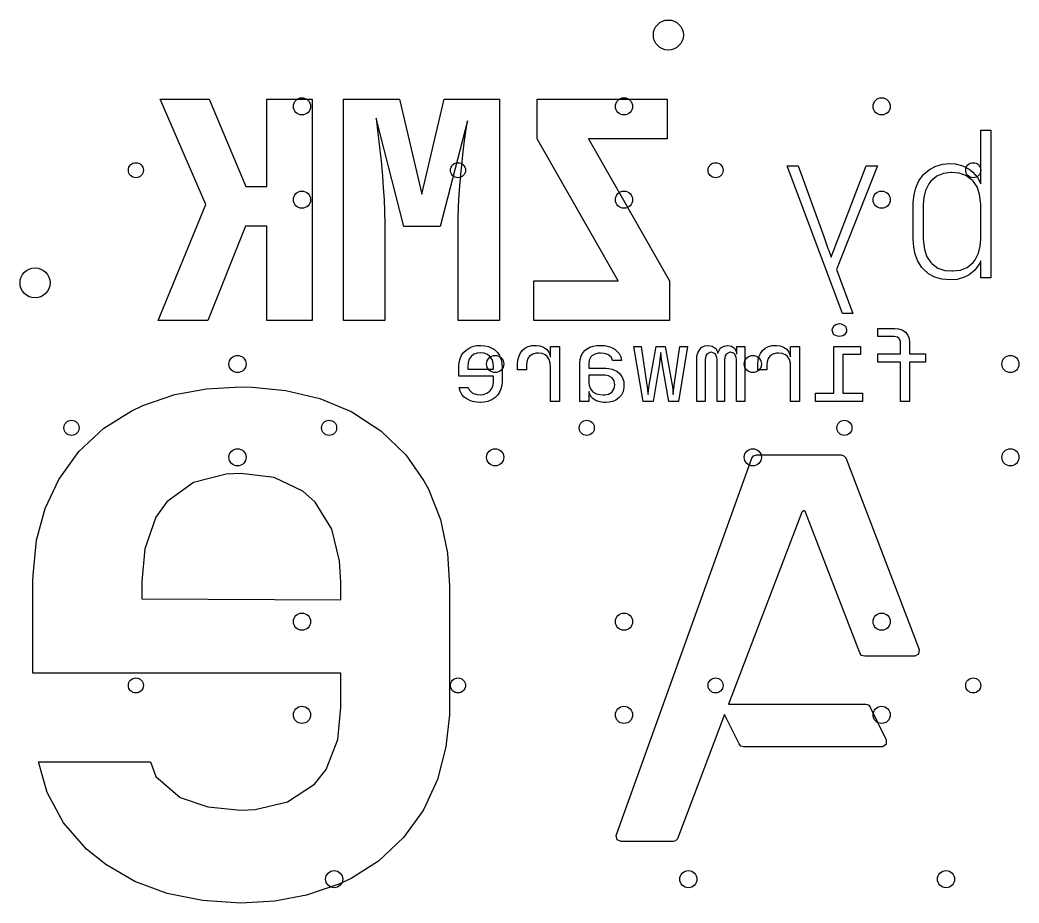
# Model space of a CAD drawing. Extents: x 0.7 to 11, y -6.1 to -1.6.
# Drawn here: x 0.685 to 3.433, y -4.04 to -1.61 of the extents above; entities that cross this region are included whole.
import ezdxf

# ---------------------------------------------------------------- set-up
doc = ezdxf.new("R2010")
doc.units = 0
doc.header["$MEASUREMENT"] = 0
doc.layers.add('BLACK', color=7, linetype='CONTINUOUS')

msp = doc.modelspace()

# ---------------------------------------------------------------- linework, layer by layer
at = {"layer": 'BLACK', "linetype": 'CONTINUOUS'}
for p, q in [((1.1966, -2.1179), (1.0704, -1.8281)), ((1.0704, -1.8281), (1.205, -1.8281)), ((1.205, -1.8281), (1.3062, -2.0682)), ((1.3645, -2.0682), (1.3645, -1.8281)), ((1.3645, -1.8281), (1.4891, -1.8281)), ((1.4891, -1.8281), (1.4891, -2.4374)), ((1.5751, -2.4374), (1.5751, -1.8281)), ((1.5751, -1.8281), (1.7288, -1.8281)), ((1.7288, -1.8281), (1.7903, -2.0892)), ((1.7903, -2.0892), (1.8517, -1.8281)), ((1.8517, -1.8281), (2.0037, -1.8281)), ((2.0037, -1.8281), (2.0037, -2.4374)), ((2.1072, -1.9375), (2.1072, -1.8281)), ((2.1072, -1.8281), (2.4653, -1.8281)), ((2.4653, -1.8281), (2.4653, -1.9375)), ((1.7412, -2.1786), (1.6648, -1.8808)), ((1.6648, -1.8808), (1.6679, -1.9055)), ((1.9158, -1.8881), (1.8409, -2.1786)), ((1.9116, -1.917), (1.9158, -1.8881)), ((1.6679, -1.9055), (1.6715, -1.9361)), ((1.9073, -1.9495), (1.9116, -1.917)), ((3.3276, -2.0614), (3.3276, -1.9131)), ((3.3276, -1.9131), (3.3553, -1.9131)), ((3.3553, -1.9131), (3.3553, -2.3193)), ((1.6715, -1.9361), (1.6751, -1.9687)), ((1.9036, -1.981), (1.9073, -1.9495)), ((2.3307, -2.3281), (2.1072, -1.9375)), ((2.4653, -1.9375), (2.2492, -1.9375)), ((2.2492, -1.9375), (2.4719, -2.3281)), ((1.6751, -1.9687), (1.6781, -1.9981)), ((1.6781, -1.9981), (1.6811, -2.0291)), ((1.9004, -2.0102), (1.9036, -1.981)), ((3.2236, -2.0069), (3.2429, -2.0054)), ((3.2429, -2.0054), (3.2578, -2.0064)), ((1.6811, -2.0291), (1.682, -2.0396)), ((1.8957, -2.0573), (1.8987, -2.0256)), ((1.8987, -2.0256), (1.9004, -2.0102)), ((2.9474, -2.4178), (2.7956, -2.0116)), ((2.7956, -2.0116), (2.8255, -2.0116)), ((2.8255, -2.0116), (2.8964, -2.2063)), ((3.0437, -2.0116), (2.9307, -2.2971)), ((2.9374, -2.2075), (3.0128, -2.0116)), ((3.0128, -2.0116), (3.0437, -2.0116)), ((3.1712, -2.0344), (3.1864, -2.0214)), ((3.1864, -2.0214), (3.2039, -2.0122)), ((3.2039, -2.0122), (3.2236, -2.0069)), ((3.2249, -2.0328), (3.2068, -2.0401)), ((3.2461, -2.0301), (3.2249, -2.0328)), ((3.2484, -2.03), (3.2461, -2.0301)), ((3.2683, -2.0319), (3.2484, -2.03)), ((3.2578, -2.0064), (3.2782, -2.0113)), ((3.2872, -2.0382), (3.2683, -2.0319)), ((3.2782, -2.0113), (3.296, -2.0205)), ((3.296, -2.0205), (3.3063, -2.0287)), ((3.3063, -2.0287), (3.3187, -2.0435)), ((1.682, -2.0396), (1.6845, -2.0717)), ((1.8934, -2.0899), (1.8957, -2.0573)), ((3.1489, -2.0721), (3.1575, -2.053)), ((3.1575, -2.053), (3.1695, -2.0363)), ((3.1695, -2.0363), (3.1712, -2.0344)), ((3.1846, -2.061), (3.1756, -2.079)), ((3.1906, -2.0533), (3.1846, -2.061)), ((3.2068, -2.0401), (3.1906, -2.0533)), ((3.3042, -2.0505), (3.2872, -2.0382)), ((3.3068, -2.0533), (3.3042, -2.0505)), ((3.3178, -2.0696), (3.3068, -2.0533)), ((3.3187, -2.0435), (3.3276, -2.0614)), ((1.3062, -2.0682), (1.3645, -2.0682)), ((1.6845, -2.0717), (1.6864, -2.1042)), ((3.1443, -2.0909), (3.1489, -2.0721)), ((3.1756, -2.079), (3.1711, -2.0983)), ((3.3247, -2.0894), (3.3178, -2.0696)), ((1.6864, -2.1042), (1.6878, -2.1372)), ((1.8916, -2.1234), (1.8934, -2.0899)), ((3.1421, -2.1177), (3.1422, -2.1115)), ((3.1422, -2.1115), (3.1443, -2.0909)), ((3.1711, -2.0983), (3.1698, -2.1178)), ((3.3274, -2.1102), (3.3247, -2.0894)), ((3.3276, -2.1178), (3.3274, -2.1102)), ((1.0653, -2.4374), (1.1966, -2.1179)), ((1.6878, -2.1372), (1.6886, -2.1708)), ((1.8905, -2.1577), (1.8916, -2.1234)), ((3.1421, -2.1178), (3.1421, -2.1177)), ((3.1421, -2.2137), (3.1421, -2.1178)), ((3.1698, -2.1178), (3.1698, -2.2135)), ((3.3276, -2.2135), (3.3276, -2.1178)), ((1.6886, -2.1708), (1.6889, -2.2047)), ((1.89, -2.1869), (1.8905, -2.1577)), ((1.3055, -2.1775), (1.2016, -2.4374)), ((1.3645, -2.1775), (1.3055, -2.1775)), ((1.3645, -2.4374), (1.3645, -2.1775)), ((1.8409, -2.1786), (1.7412, -2.1786)), ((1.8899, -2.2047), (1.89, -2.1869)), ((1.6889, -2.2047), (1.6889, -2.4374)), ((1.8899, -2.4374), (1.8899, -2.2047)), ((2.8964, -2.2063), (2.9009, -2.2195)), ((2.9009, -2.2195), (2.9076, -2.2385)), ((2.9302, -2.2261), (2.9374, -2.2075)), ((3.1434, -2.2349), (3.1421, -2.2137)), ((3.1698, -2.2135), (3.17, -2.221)), ((3.17, -2.221), (3.1727, -2.2417)), ((3.3263, -2.2329), (3.3276, -2.2135)), ((2.9076, -2.2385), (2.9095, -2.2442)), ((2.9095, -2.2442), (2.9163, -2.2628)), ((2.9184, -2.2569), (2.9253, -2.2388)), ((2.9253, -2.2388), (2.9302, -2.2261)), ((3.1473, -2.2541), (3.1434, -2.2349)), ((3.1727, -2.2417), (3.1796, -2.2614)), ((3.3127, -2.27), (3.3217, -2.252)), ((3.3217, -2.252), (3.3263, -2.2329)), ((2.9163, -2.2628), (2.9184, -2.2569)), ((3.155, -2.2738), (3.1473, -2.2541)), ((3.1662, -2.291), (3.155, -2.2738)), ((3.1796, -2.2614), (3.1906, -2.2777)), ((3.1906, -2.2777), (3.1932, -2.2805)), ((3.1932, -2.2805), (3.2101, -2.2927)), ((3.2902, -2.2908), (3.3066, -2.2777)), ((3.3066, -2.2777), (3.3127, -2.27)), ((3.3276, -2.2733), (3.3236, -2.282)), ((3.3276, -2.3193), (3.3276, -2.2733)), ((2.9307, -2.2971), (2.9756, -2.4178)), ((3.1695, -2.2949), (3.1662, -2.291)), ((3.1844, -2.3082), (3.1695, -2.2949)), ((3.2015, -2.3178), (3.1844, -2.3082)), ((3.2101, -2.2927), (3.2289, -2.299)), ((3.2289, -2.299), (3.2484, -2.3008)), ((3.2484, -2.3008), (3.2507, -2.3008)), ((3.2507, -2.3008), (3.2721, -2.2981)), ((3.2721, -2.2981), (3.2902, -2.2908)), ((3.3119, -2.2984), (3.296, -2.3115)), ((3.3236, -2.282), (3.3119, -2.2984)), ((2.0981, -2.4374), (2.0981, -2.3281)), ((2.0981, -2.3281), (2.3307, -2.3281)), ((2.4719, -2.3281), (2.4719, -2.4374)), ((3.221, -2.3235), (3.2015, -2.3178)), ((3.2429, -2.3254), (3.221, -2.3235)), ((3.2632, -2.3238), (3.2429, -2.3254)), ((3.2829, -2.3182), (3.2632, -2.3238)), ((3.296, -2.3115), (3.2829, -2.3182)), ((3.3553, -2.3193), (3.3276, -2.3193)), ((2.9756, -2.4178), (2.9474, -2.4178)), ((1.2016, -2.4374), (1.0653, -2.4374)), ((1.4891, -2.4374), (1.3645, -2.4374)), ((1.6889, -2.4374), (1.5751, -2.4374)), ((2.0037, -2.4374), (1.8899, -2.4374)), ((2.4719, -2.4374), (2.0981, -2.4374)), ((2.9291, -2.4476), (2.939, -2.4457)), ((2.939, -2.4457), (2.9443, -2.4462)), ((2.9194, -2.4636), (2.9198, -2.4593)), ((2.9219, -2.4731), (2.9194, -2.4636)), ((2.9198, -2.4593), (2.9246, -2.4506)), ((2.9246, -2.4763), (2.9219, -2.4731)), ((2.9246, -2.4506), (2.9291, -2.4476)), ((2.9443, -2.4462), (2.9533, -2.4506)), ((2.9533, -2.4506), (2.9563, -2.4543)), ((2.9581, -2.4679), (2.9533, -2.4763)), ((2.9563, -2.4543), (2.9585, -2.4636)), ((2.9585, -2.4636), (2.9581, -2.4679)), ((3.0449, -2.4813), (3.0449, -2.4587)), ((3.0449, -2.4587), (3.0893, -2.4587)), ((3.0893, -2.4587), (3.0917, -2.4587)), ((3.0917, -2.4587), (3.1019, -2.4599)), ((3.1019, -2.4599), (3.1116, -2.4631)), ((3.1116, -2.4631), (3.1204, -2.469)), ((3.1204, -2.469), (3.1268, -2.477)), ((2.9336, -2.4805), (2.9246, -2.4763)), ((2.939, -2.481), (2.9336, -2.4805)), ((2.9488, -2.4792), (2.939, -2.481)), ((2.9533, -2.4763), (2.9488, -2.4792)), ((3.0893, -2.4813), (3.0449, -2.4813)), ((3.0988, -2.483), (3.0893, -2.4813)), ((3.1024, -2.4853), (3.0988, -2.483)), ((3.1067, -2.4939), (3.1024, -2.4853)), ((3.1069, -2.4972), (3.1067, -2.4939)), ((3.1069, -2.5289), (3.1069, -2.4972)), ((3.1268, -2.477), (3.1306, -2.4868)), ((3.1306, -2.4868), (3.1317, -2.4972)), ((3.1317, -2.4972), (3.1317, -2.5289)), ((1.8998, -2.5328), (1.905, -2.5253)), ((1.905, -2.5253), (1.9121, -2.5183)), ((1.9121, -2.5183), (1.9206, -2.5127)), ((1.9206, -2.5127), (1.9231, -2.5114)), ((1.9231, -2.5114), (1.9322, -2.508)), ((1.9322, -2.508), (1.9421, -2.5061)), ((1.943, -2.5267), (1.9338, -2.5297)), ((1.9421, -2.5061), (1.9518, -2.5055)), ((1.9518, -2.5259), (1.943, -2.5267)), ((1.9518, -2.5055), (1.953, -2.5055)), ((1.9616, -2.5269), (1.9518, -2.5259)), ((1.953, -2.5055), (1.9636, -2.5064)), ((1.9714, -2.5305), (1.9616, -2.5269)), ((1.9636, -2.5064), (1.9734, -2.5087)), ((1.9734, -2.5087), (1.9831, -2.5128)), ((1.9831, -2.5128), (1.9909, -2.518)), ((1.9909, -2.518), (1.9981, -2.5251)), ((1.9981, -2.5251), (2.004, -2.5336)), ((2.0569, -2.5369), (2.0609, -2.5275)), ((2.0609, -2.5275), (2.0665, -2.5197)), ((2.0665, -2.5197), (2.0736, -2.5135)), ((2.0736, -2.5135), (2.0832, -2.5086)), ((2.0832, -2.5086), (2.0932, -2.5062)), ((2.0932, -2.5062), (2.103, -2.5055)), ((2.1051, -2.5273), (2.0954, -2.5296)), ((2.103, -2.5055), (2.1054, -2.5055)), ((2.1107, -2.527), (2.1051, -2.5273)), ((2.1054, -2.5055), (2.1153, -2.5067)), ((2.121, -2.5281), (2.1107, -2.527)), ((2.1153, -2.5067), (2.1247, -2.51)), ((2.1301, -2.5318), (2.121, -2.5281)), ((2.1247, -2.51), (2.1332, -2.5158)), ((2.1332, -2.5158), (2.1394, -2.5238)), ((2.1394, -2.5238), (2.143, -2.5335)), ((2.1441, -2.5372), (2.1441, -2.5082)), ((2.1441, -2.5082), (2.1689, -2.5082)), ((2.1689, -2.5082), (2.1689, -2.6598)), ((2.2286, -2.5346), (2.2332, -2.526)), ((2.2332, -2.526), (2.2397, -2.5187)), ((2.2397, -2.5187), (2.2436, -2.5156)), ((2.2436, -2.5156), (2.2525, -2.5107)), ((2.2525, -2.5107), (2.2617, -2.5077)), ((2.2617, -2.5077), (2.2721, -2.506)), ((2.2762, -2.5273), (2.2663, -2.5293)), ((2.2721, -2.506), (2.282, -2.5055)), ((2.282, -2.527), (2.2762, -2.5273)), ((2.282, -2.5055), (2.2836, -2.5055)), ((2.292, -2.5277), (2.282, -2.527)), ((2.2836, -2.5055), (2.294, -2.5062)), ((2.3017, -2.5305), (2.292, -2.5277)), ((2.294, -2.5062), (2.3048, -2.5084)), ((2.3048, -2.5084), (2.3144, -2.5121)), ((2.3144, -2.5121), (2.3226, -2.5172)), ((2.3226, -2.5172), (2.3262, -2.5203)), ((2.3262, -2.5203), (2.3328, -2.5278)), ((2.3328, -2.5278), (2.3374, -2.5373)), ((2.3992, -2.6598), (2.3733, -2.5082)), ((2.3733, -2.5082), (2.3937, -2.5082)), ((2.3937, -2.5082), (2.4097, -2.6152)), ((2.4161, -2.6152), (2.435, -2.5082)), ((2.435, -2.5082), (2.4599, -2.5082)), ((2.4474, -2.5254), (2.447, -2.529)), ((2.4483, -2.5335), (2.4474, -2.5254)), ((2.4599, -2.5082), (2.4789, -2.6152)), ((2.4847, -2.6152), (2.5001, -2.5082)), ((2.5216, -2.5082), (2.4968, -2.6598)), ((2.5001, -2.5082), (2.5216, -2.5082)), ((2.5472, -2.5354), (2.5499, -2.5255)), ((2.5499, -2.5255), (2.5552, -2.5164)), ((2.5552, -2.5164), (2.5599, -2.5116)), ((2.5599, -2.5116), (2.5684, -2.507)), ((2.5684, -2.507), (2.5785, -2.5055)), ((2.5826, -2.5249), (2.5741, -2.5299)), ((2.5785, -2.5055), (2.5792, -2.5055)), ((2.5792, -2.5055), (2.5892, -2.5074)), ((2.5862, -2.5245), (2.5826, -2.5249)), ((2.5957, -2.5275), (2.5862, -2.5245)), ((2.5892, -2.5074), (2.5975, -2.513)), ((2.5981, -2.5298), (2.5957, -2.5275)), ((2.5975, -2.513), (2.5988, -2.5144)), ((2.5988, -2.5144), (2.6034, -2.523)), ((2.6034, -2.523), (2.604, -2.527)), ((2.604, -2.527), (2.6049, -2.527)), ((2.6049, -2.527), (2.6055, -2.5245)), ((2.6055, -2.5245), (2.6105, -2.5155)), ((2.6105, -2.5155), (2.613, -2.5126)), ((2.613, -2.5126), (2.6216, -2.5072)), ((2.6216, -2.5072), (2.6314, -2.5055)), ((2.6356, -2.5249), (2.6273, -2.5299)), ((2.6314, -2.5055), (2.6321, -2.5055)), ((2.6321, -2.5055), (2.6418, -2.5074)), ((2.6391, -2.5245), (2.6356, -2.5249)), ((2.6485, -2.5273), (2.6391, -2.5245)), ((2.6418, -2.5074), (2.65, -2.5132)), ((2.6513, -2.5298), (2.6485, -2.5273)), ((2.65, -2.5132), (2.6513, -2.5147)), ((2.6513, -2.5147), (2.6557, -2.5233)), ((2.6557, -2.5233), (2.6564, -2.5284)), ((2.6573, -2.5284), (2.6573, -2.5082)), ((2.6573, -2.5082), (2.6788, -2.5082)), ((2.6788, -2.5082), (2.6788, -2.6598)), ((2.7177, -2.5369), (2.7217, -2.5275)), ((2.7217, -2.5275), (2.7273, -2.5197)), ((2.7273, -2.5197), (2.7344, -2.5135)), ((2.7344, -2.5135), (2.744, -2.5086)), ((2.744, -2.5086), (2.754, -2.5062)), ((2.754, -2.5062), (2.7638, -2.5055)), ((2.7659, -2.5273), (2.7562, -2.5296)), ((2.7638, -2.5055), (2.7662, -2.5055)), ((2.7715, -2.527), (2.7659, -2.5273)), ((2.7662, -2.5055), (2.7761, -2.5067)), ((2.7818, -2.5281), (2.7715, -2.527)), ((2.7761, -2.5067), (2.7855, -2.51)), ((2.7909, -2.5318), (2.7818, -2.5281)), ((2.7855, -2.51), (2.794, -2.5158)), ((2.794, -2.5158), (2.8002, -2.5238)), ((2.8002, -2.5238), (2.8038, -2.5335)), ((2.8049, -2.5372), (2.8049, -2.5082)), ((2.8049, -2.5082), (2.8297, -2.5082)), ((2.8297, -2.5082), (2.8297, -2.6598)), ((2.9238, -2.6372), (2.9238, -2.5082)), ((2.9238, -2.5082), (2.9968, -2.5082)), ((2.9968, -2.5082), (2.9968, -2.5308)), ((1.8923, -2.5623), (1.8932, -2.5518)), ((1.8932, -2.5518), (1.8955, -2.5423)), ((1.8955, -2.5423), (1.8998, -2.5328)), ((1.9175, -2.553), (1.9166, -2.5634)), ((1.9206, -2.5434), (1.9175, -2.553)), ((1.9258, -2.5357), (1.9206, -2.5434)), ((1.9338, -2.5297), (1.9258, -2.5357)), ((1.9779, -2.5357), (1.9714, -2.5305)), ((1.9835, -2.5442), (1.9779, -2.5357)), ((1.9864, -2.554), (1.9835, -2.5442)), ((1.9871, -2.5634), (1.9864, -2.554)), ((2.004, -2.5336), (2.0053, -2.5362)), ((2.0053, -2.5362), (2.0088, -2.5455)), ((2.0088, -2.5455), (2.0108, -2.5559)), ((2.0537, -2.5568), (2.0547, -2.5463)), ((2.0547, -2.5463), (2.0569, -2.5369)), ((2.0793, -2.5504), (2.0785, -2.5601)), ((2.0824, -2.5411), (2.0793, -2.5504)), ((2.0868, -2.5351), (2.0824, -2.5411)), ((2.0954, -2.5296), (2.0868, -2.5351)), ((2.1356, -2.5364), (2.1301, -2.5318)), ((2.1407, -2.5446), (2.1356, -2.5364)), ((2.1434, -2.5541), (2.1407, -2.5446)), ((2.143, -2.5335), (2.1434, -2.5372)), ((2.1434, -2.5372), (2.1441, -2.5372)), ((2.1441, -2.5634), (2.1434, -2.5541)), ((2.2249, -2.5542), (2.2259, -2.5445)), ((2.2249, -2.5557), (2.2249, -2.5542)), ((2.2249, -2.6089), (2.2249, -2.5557)), ((2.2259, -2.5445), (2.2286, -2.5346)), ((2.2509, -2.5464), (2.2497, -2.5565)), ((2.255, -2.5373), (2.2509, -2.5464)), ((2.2577, -2.5343), (2.255, -2.5373)), ((2.2663, -2.5293), (2.2577, -2.5343)), ((2.3052, -2.5322), (2.3017, -2.5305)), ((2.3122, -2.539), (2.3052, -2.5322)), ((2.3145, -2.5469), (2.3122, -2.539)), ((2.3393, -2.5469), (2.3145, -2.5469)), ((2.3374, -2.5373), (2.3393, -2.5469)), ((2.4439, -2.5551), (2.4265, -2.6598)), ((2.4452, -2.5451), (2.4439, -2.5551)), ((2.446, -2.5387), (2.4452, -2.5451)), ((2.447, -2.529), (2.446, -2.5387)), ((2.4495, -2.5432), (2.4483, -2.5335)), ((2.4497, -2.5443), (2.4495, -2.5432)), ((2.4511, -2.5538), (2.4497, -2.5443)), ((2.4513, -2.5551), (2.4511, -2.5538)), ((2.4695, -2.6598), (2.4513, -2.5551)), ((2.5465, -2.5446), (2.5472, -2.5354)), ((2.5465, -2.6598), (2.5465, -2.5446)), ((2.5714, -2.5345), (2.5697, -2.5444)), ((2.5697, -2.5444), (2.5697, -2.6598)), ((2.5741, -2.5299), (2.5714, -2.5345)), ((2.602, -2.5388), (2.5981, -2.5298)), ((2.6025, -2.5441), (2.602, -2.5388)), ((2.6025, -2.6598), (2.6025, -2.5441)), ((2.6246, -2.5345), (2.6228, -2.5444)), ((2.6228, -2.5444), (2.6228, -2.6598)), ((2.6273, -2.5299), (2.6246, -2.5345)), ((2.6552, -2.5388), (2.6513, -2.5298)), ((2.6557, -2.5441), (2.6552, -2.5388)), ((2.6557, -2.6598), (2.6557, -2.5441)), ((2.6564, -2.5284), (2.6573, -2.5284)), ((2.7145, -2.5568), (2.7155, -2.5463)), ((2.7155, -2.5463), (2.7177, -2.5369)), ((2.7401, -2.5504), (2.7393, -2.5601)), ((2.7432, -2.5411), (2.7401, -2.5504)), ((2.7476, -2.5351), (2.7432, -2.5411)), ((2.7562, -2.5296), (2.7476, -2.5351)), ((2.7964, -2.5364), (2.7909, -2.5318)), ((2.8015, -2.5446), (2.7964, -2.5364)), ((2.8042, -2.5541), (2.8015, -2.5446)), ((2.8038, -2.5335), (2.8042, -2.5372)), ((2.8042, -2.5372), (2.8049, -2.5372)), ((2.8049, -2.5634), (2.8042, -2.5541)), ((2.9968, -2.5308), (2.9486, -2.5308)), ((2.9486, -2.5308), (2.9486, -2.6372)), ((3.0449, -2.5515), (3.0449, -2.5289)), ((3.0449, -2.5289), (3.1069, -2.5289)), ((3.1069, -2.5515), (3.0449, -2.5515)), ((3.1069, -2.6598), (3.1069, -2.5515)), ((3.1317, -2.5289), (3.1758, -2.5289)), ((3.1758, -2.5515), (3.1317, -2.5515)), ((3.1317, -2.5515), (3.1317, -2.6598)), ((3.1758, -2.5289), (3.1758, -2.5515)), ((1.8923, -2.5634), (1.8923, -2.5623)), ((1.8923, -2.5904), (1.8923, -2.5634)), ((1.9166, -2.5634), (1.9166, -2.5711)), ((1.9166, -2.5711), (1.9871, -2.5711)), ((1.9871, -2.5711), (1.9871, -2.5634)), ((2.0108, -2.5559), (2.0114, -2.5661)), ((2.0114, -2.5661), (2.0114, -2.602)), ((2.0537, -2.5601), (2.0537, -2.5568)), ((2.0537, -2.573), (2.0537, -2.5601)), ((2.0785, -2.573), (2.0537, -2.573)), ((2.0785, -2.5601), (2.0785, -2.573)), ((2.1441, -2.6598), (2.1441, -2.5634)), ((2.2497, -2.5565), (2.2497, -2.5683)), ((2.2497, -2.5683), (2.2966, -2.5683)), ((2.2966, -2.5683), (2.3037, -2.5687)), ((2.3037, -2.5687), (2.3135, -2.5707)), ((2.3135, -2.5707), (2.3225, -2.5743)), ((2.3225, -2.5743), (2.3266, -2.5766)), ((2.3266, -2.5766), (2.3342, -2.5829)), ((2.3342, -2.5829), (2.3401, -2.5907)), ((2.7145, -2.5601), (2.7145, -2.5568)), ((2.7145, -2.573), (2.7145, -2.5601)), ((2.7393, -2.573), (2.7145, -2.573)), ((2.7393, -2.5601), (2.7393, -2.573)), ((2.8049, -2.6598), (2.8049, -2.5634)), ((1.9871, -2.5904), (1.8923, -2.5904)), ((1.9862, -2.6146), (1.9871, -2.6047)), ((1.9871, -2.6047), (1.9871, -2.5904)), ((2.0113, -2.6054), (2.0104, -2.6153)), ((2.0114, -2.602), (2.0113, -2.6054)), ((2.2249, -2.6598), (2.2249, -2.6089)), ((2.2938, -2.5876), (2.2497, -2.5876)), ((2.2497, -2.5876), (2.2497, -2.6089)), ((2.2497, -2.6089), (2.2504, -2.6161)), ((2.3036, -2.589), (2.2938, -2.5876)), ((2.3121, -2.5936), (2.3036, -2.589)), ((2.3135, -2.5949), (2.3121, -2.5936)), ((2.3192, -2.6034), (2.3135, -2.5949)), ((2.3211, -2.6136), (2.3192, -2.6034)), ((2.3401, -2.5907), (2.3426, -2.5954)), ((2.3426, -2.5954), (2.3456, -2.6051)), ((2.3456, -2.6051), (2.3465, -2.6152)), ((1.1114, -2.6408), (1.1982, -2.6249)), ((1.1982, -2.6249), (1.2922, -2.6196)), ((1.2922, -2.6196), (1.3244, -2.6202)), ((1.3244, -2.6202), (1.4162, -2.6292)), ((1.4162, -2.6292), (1.5101, -2.6517)), ((1.8959, -2.6313), (1.8934, -2.6213)), ((1.8934, -2.6213), (1.9182, -2.6213)), ((1.9005, -2.6402), (1.8959, -2.6313)), ((1.9182, -2.6213), (1.9216, -2.629)), ((1.9216, -2.629), (1.9292, -2.6358)), ((1.9292, -2.6358), (1.9327, -2.6376)), ((1.9327, -2.6376), (1.9422, -2.6403)), ((1.9595, -2.6405), (1.9694, -2.6373)), ((1.9694, -2.6373), (1.9775, -2.6313)), ((1.9775, -2.6313), (1.983, -2.6238)), ((1.983, -2.6238), (1.9862, -2.6146)), ((2.004, -2.6344), (1.9987, -2.6423)), ((2.0079, -2.6253), (2.004, -2.6344)), ((2.0104, -2.6153), (2.0079, -2.6253)), ((2.2504, -2.6323), (2.2495, -2.6323)), ((2.2495, -2.6323), (2.2495, -2.6598)), ((2.2504, -2.6161), (2.254, -2.6253)), ((2.251, -2.6364), (2.2504, -2.6323)), ((2.2549, -2.6453), (2.251, -2.6364)), ((2.254, -2.6253), (2.2605, -2.6329)), ((2.2605, -2.6329), (2.2619, -2.6339)), ((2.2619, -2.6339), (2.2705, -2.6386)), ((2.3041, -2.6394), (2.3127, -2.6344)), ((2.3127, -2.6344), (2.3142, -2.6329)), ((2.3142, -2.6329), (2.3195, -2.6244)), ((2.3195, -2.6244), (2.3211, -2.6144)), ((2.3211, -2.6144), (2.3211, -2.6136)), ((2.3438, -2.6322), (2.3394, -2.6415)), ((2.3461, -2.6216), (2.3438, -2.6322)), ((2.3465, -2.6152), (2.3461, -2.6216)), ((2.4097, -2.6152), (2.4102, -2.6187)), ((2.4102, -2.6187), (2.4114, -2.6286)), ((2.4114, -2.6286), (2.4116, -2.6308)), ((2.4116, -2.6308), (2.4127, -2.6406)), ((2.4129, -2.6384), (2.414, -2.6286)), ((2.414, -2.6286), (2.4145, -2.625)), ((2.4145, -2.625), (2.4161, -2.6152)), ((2.4789, -2.6152), (2.4795, -2.6187)), ((2.4795, -2.6187), (2.4807, -2.6286)), ((2.4807, -2.6286), (2.4809, -2.6308)), ((2.4809, -2.6308), (2.4819, -2.6406)), ((2.4821, -2.6384), (2.483, -2.6286)), ((2.483, -2.6286), (2.4834, -2.625)), ((2.4834, -2.625), (2.4847, -2.6152)), ((2.8728, -2.6598), (2.8728, -2.6372)), ((2.8728, -2.6372), (2.9238, -2.6372)), ((2.9486, -2.6372), (3.0023, -2.6372)), ((3.0023, -2.6372), (3.0023, -2.6598)), ((1.0233, -2.6709), (1.1114, -2.6408)), ((1.5101, -2.6517), (1.5956, -2.6874)), ((1.9073, -2.6478), (1.9005, -2.6402)), ((1.9119, -2.6514), (1.9073, -2.6478)), ((1.9204, -2.6563), (1.9119, -2.6514)), ((1.9299, -2.6598), (1.9204, -2.6563)), ((1.9404, -2.6619), (1.9299, -2.6598)), ((1.9504, -2.6626), (1.9404, -2.6619)), ((1.9422, -2.6403), (1.9518, -2.6411)), ((1.9518, -2.6626), (1.9504, -2.6626)), ((1.9518, -2.6411), (1.9595, -2.6405)), ((1.9616, -2.662), (1.9518, -2.6626)), ((1.9715, -2.66), (1.9616, -2.662)), ((1.9806, -2.6566), (1.9715, -2.66)), ((1.9831, -2.6553), (1.9806, -2.6566)), ((1.9916, -2.6495), (1.9831, -2.6553)), ((1.9987, -2.6423), (1.9916, -2.6495)), ((2.1689, -2.6598), (2.1441, -2.6598)), ((2.2495, -2.6598), (2.2249, -2.6598)), ((2.2553, -2.6458), (2.2549, -2.6453)), ((2.2619, -2.6529), (2.2553, -2.6458)), ((2.2703, -2.6579), (2.2619, -2.6529)), ((2.2709, -2.6582), (2.2703, -2.6579)), ((2.2705, -2.6386), (2.2798, -2.641)), ((2.2807, -2.6612), (2.2709, -2.6582)), ((2.2798, -2.641), (2.2894, -2.6417)), ((2.2903, -2.6624), (2.2807, -2.6612)), ((2.2894, -2.6417), (2.2939, -2.6415)), ((2.2955, -2.6626), (2.2903, -2.6624)), ((2.2939, -2.6415), (2.3041, -2.6394)), ((2.3053, -2.662), (2.2955, -2.6626)), ((2.3154, -2.6597), (2.3053, -2.662)), ((2.3242, -2.6558), (2.3154, -2.6597)), ((2.3327, -2.6495), (2.3242, -2.6558)), ((2.3394, -2.6415), (2.3327, -2.6495)), ((2.4265, -2.6598), (2.3992, -2.6598)), ((2.4127, -2.6406), (2.4129, -2.6384)), ((2.4968, -2.6598), (2.4695, -2.6598)), ((2.4819, -2.6406), (2.4821, -2.6384)), ((2.5697, -2.6598), (2.5465, -2.6598)), ((2.6228, -2.6598), (2.6025, -2.6598)), ((2.6788, -2.6598), (2.6557, -2.6598)), ((2.8297, -2.6598), (2.8049, -2.6598)), ((3.0023, -2.6598), (2.8728, -2.6598)), ((3.1317, -2.6598), (3.1069, -2.6598)), ((0.9161, -2.7336), (0.9906, -2.6866)), ((0.9906, -2.6866), (1.0233, -2.6709)), ((1.5956, -2.6874), (1.6036, -2.6917)), ((1.6036, -2.6917), (1.6777, -2.7403)), ((0.847, -2.7976), (0.9161, -2.7336)), ((1.6777, -2.7403), (1.746, -2.8063)), ((0.7915, -2.8743), (0.847, -2.7976)), ((1.746, -2.8063), (1.796, -2.8778)), ((2.3251, -3.8534), (2.698, -2.8159)), ((2.698, -2.8159), (2.7026, -2.8091)), ((2.7026, -2.8091), (2.7115, -2.8065)), ((2.7115, -2.8065), (2.9442, -2.8065)), ((2.9442, -2.8065), (2.9516, -2.8091)), ((2.9516, -2.8091), (2.9564, -2.8144)), ((2.9564, -2.8144), (3.1581, -3.3419)), ((1.2922, -2.8578), (1.2519, -2.8597)), ((1.384, -2.8689), (1.2922, -2.8578)), ((0.7542, -2.9539), (0.7915, -2.8743)), ((1.1619, -2.8824), (1.0892, -2.9356)), ((1.2519, -2.8597), (1.1619, -2.8824)), ((1.4631, -2.9061), (1.384, -2.8689)), ((1.796, -2.8778), (1.8086, -2.9012)), ((1.4969, -2.9369), (1.4631, -2.9061)), ((1.8086, -2.9012), (1.8418, -2.9848)), ((1.0892, -2.9356), (1.059, -2.9783)), ((1.5425, -3.0114), (1.4969, -2.9369)), ((0.7306, -3.0415), (0.7542, -2.9539)), ((2.8353, -2.964), (2.6342, -3.4926)), ((2.8406, -2.9599), (2.8353, -2.964)), ((2.8461, -2.964), (2.8406, -2.9599)), ((2.9954, -3.3515), (2.8461, -2.964)), ((1.059, -2.9783), (1.0283, -3.0648)), ((1.8418, -2.9848), (1.8612, -3.0771)), ((1.564, -3.0984), (1.5425, -3.0114)), ((0.721, -3.1372), (0.7306, -3.0415)), ((1.0283, -3.0648), (1.0201, -3.1547)), ((1.8612, -3.0771), (1.8668, -3.1677)), ((1.5673, -3.1573), (1.564, -3.0984)), ((0.7207, -3.1547), (0.721, -3.1372)), ((0.7207, -3.1573), (0.7207, -3.1547)), ((0.7207, -3.4072), (0.7207, -3.1573)), ((1.0201, -3.1547), (1.0201, -3.2026)), ((1.5673, -3.2055), (1.5673, -3.1573)), ((1.8668, -3.1677), (1.8668, -3.4915)), ((1.0201, -3.2026), (1.5673, -3.2055)), ((2.9999, -3.3582), (2.9954, -3.3515)), ((3.1581, -3.3419), (3.1569, -3.3548)), ((3.0088, -3.3608), (2.9999, -3.3582)), ((3.1461, -3.3608), (3.0088, -3.3608)), ((3.1569, -3.3548), (3.1461, -3.3608)), ((1.5673, -3.4072), (0.7207, -3.4072)), ((1.5673, -3.5019), (1.5673, -3.4072)), ((1.5589, -3.5896), (1.5673, -3.5019)), ((1.8668, -3.4915), (1.8662, -3.5223)), ((2.6342, -3.4926), (3.0115, -3.4926)), ((3.0115, -3.4926), (3.0189, -3.4947)), ((3.0189, -3.4947), (3.0235, -3.5008)), ((3.0235, -3.5008), (3.068, -3.5909)), ((1.8662, -3.5223), (1.8568, -3.6103)), ((2.6234, -3.5211), (2.4934, -3.8628)), ((2.6629, -3.6017), (2.6234, -3.5211)), ((1.527, -3.6727), (1.5589, -3.5896)), ((3.068, -3.5909), (3.068, -3.6036)), ((1.8568, -3.6103), (1.8333, -3.7001)), ((2.6677, -3.6077), (2.6629, -3.6017)), ((2.6752, -3.6097), (2.6677, -3.6077)), ((3.0572, -3.6097), (2.6752, -3.6097)), ((3.068, -3.6036), (3.0572, -3.6097)), ((0.7601, -3.7353), (0.7363, -3.6514)), ((0.7363, -3.6514), (1.0436, -3.6514)), ((1.0436, -3.6514), (1.0591, -3.6917)), ((1.4956, -3.7127), (1.527, -3.6727)), ((1.0591, -3.6917), (1.1253, -3.7497)), ((1.8333, -3.7001), (1.796, -3.7814)), ((0.8047, -3.8191), (0.7601, -3.7353)), ((1.4212, -3.7615), (1.4956, -3.7127)), ((1.1253, -3.7497), (1.2014, -3.7754)), ((1.3318, -3.7823), (1.4212, -3.7615)), ((1.2014, -3.7754), (1.2922, -3.784)), ((1.2922, -3.784), (1.3318, -3.7823)), ((1.7915, -3.7891), (1.7403, -3.8596)), ((1.796, -3.7814), (1.7915, -3.7891)), ((0.8682, -3.8917), (0.8047, -3.8191)), ((1.7403, -3.8596), (1.6708, -3.9246)), ((2.328, -3.8654), (2.3251, -3.8534)), ((2.3386, -3.8707), (2.328, -3.8654)), ((2.4814, -3.8707), (2.3386, -3.8707)), ((2.4886, -3.8688), (2.4814, -3.8707)), ((2.4934, -3.8628), (2.4886, -3.8688)), ((0.921, -3.934), (0.8682, -3.8917)), ((1.6708, -3.9246), (1.5956, -3.9722)), ((1.0011, -3.9802), (0.921, -3.934)), ((1.0897, -4.0132), (1.0011, -3.9802)), ((1.5956, -3.9722), (1.5624, -3.988)), ((1.5624, -3.988), (1.4736, -4.0183)), ((1.1867, -4.033), (1.0897, -4.0132)), ((1.2786, -4.0395), (1.1867, -4.033)), ((1.2922, -4.0396), (1.2786, -4.0395)), ((1.3863, -4.0342), (1.2922, -4.0396)), ((1.4736, -4.0183), (1.3863, -4.0342))]:
    msp.add_line(p, q, dxfattribs=at)
at = {"layer": 'BLACK'}
for centre, radius in [((2.4685, -1.6516), 0.0413), ((1.4606, -1.848), 0.0236), ((2.3465, -1.848), 0.0236), ((3.0551, -1.848), 0.0236), ((1.0039, -2.0236), 0.0207), ((1.8898, -2.0236), 0.0207), ((2.5984, -2.0236), 0.0207), ((3.3071, -2.0236), 0.0207), ((1.4606, -2.1047), 0.0236), ((2.3465, -2.1047), 0.0236), ((3.0551, -2.1047), 0.0236), ((0.7264, -2.3335), 0.0413), ((1.2835, -2.5567), 0.0236), ((1.9921, -2.5567), 0.0236), ((2.7008, -2.5567), 0.0236), ((3.4094, -2.5567), 0.0236), ((0.8268, -2.7323), 0.0207), ((1.5354, -2.7323), 0.0207), ((2.2441, -2.7323), 0.0207), ((2.9528, -2.7323), 0.0207), ((1.2835, -2.8134), 0.0236), ((1.9921, -2.8134), 0.0236), ((2.7008, -2.8134), 0.0236), ((3.4094, -2.8134), 0.0236), ((1.4606, -3.2654), 0.0236), ((2.3465, -3.2654), 0.0236), ((3.0551, -3.2654), 0.0236), ((1.0039, -3.4409), 0.0207), ((1.8898, -3.4409), 0.0207), ((2.5984, -3.4409), 0.0207), ((3.3071, -3.4409), 0.0207), ((1.4606, -3.522), 0.0236), ((2.3465, -3.522), 0.0236), ((3.0551, -3.522), 0.0236), ((1.5492, -3.974), 0.0236), ((2.5236, -3.974), 0.0236), ((3.2323, -3.974), 0.0236)]:
    msp.add_circle(centre, radius, dxfattribs=at)

doc.saveas('drawing.dxf')
